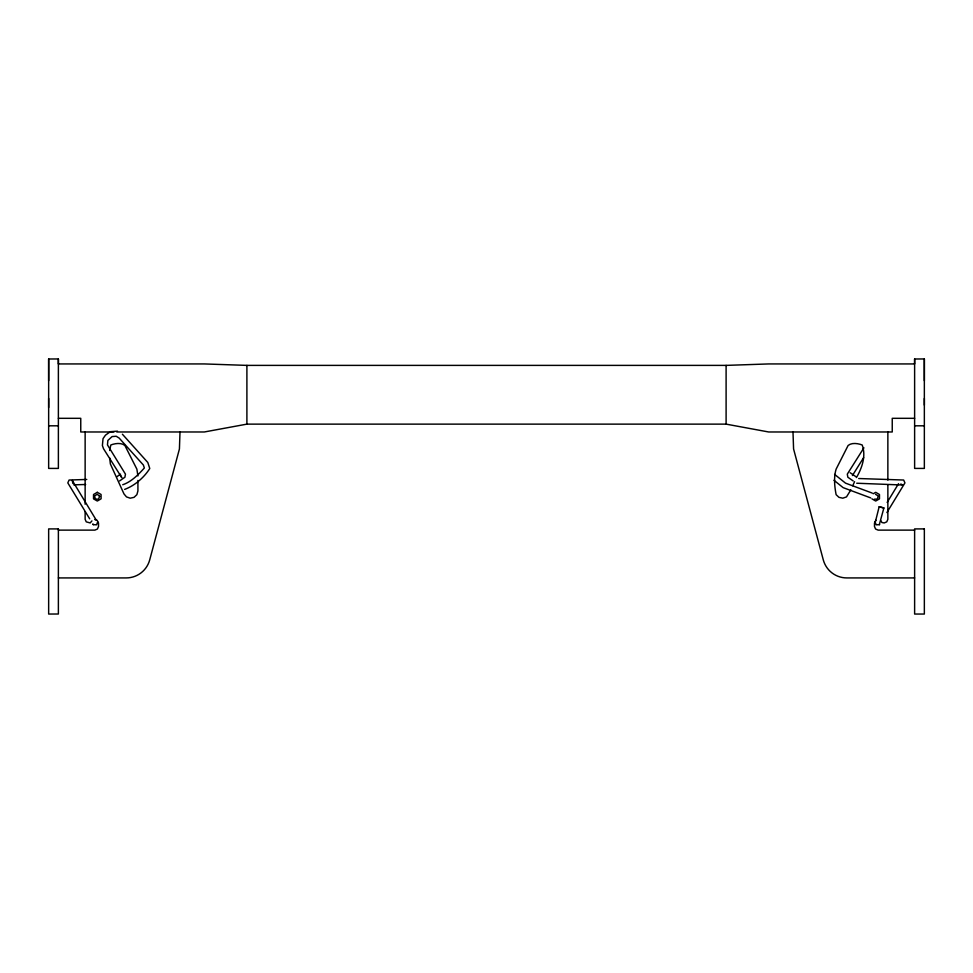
<?xml version="1.0" encoding="UTF-8"?>
<svg xmlns="http://www.w3.org/2000/svg" width="973" height="973" viewBox="0 0 973 973"><rect width="100%" height="100%" fill="white"/><g stroke="black" fill="none" stroke-linecap="round" stroke-linejoin="round"><path stroke-width="1.46" d="M48.65 407.565L48.65 398.444M48.65 380.674L48.65 359.001L58.38 358.952L58.38 468.414L48.65 468.414L48.65 358.952M58.38 363.501L58.38 359.001M85.138 504.245L85.138 431.976M914.62 363.501L914.62 359.001L924.35 358.952L924.35 468.414L914.62 468.414L914.62 358.952M924.35 405.121L924.35 398.444M924.35 380.674L924.35 359.001M875.53 521.248L879.154 506.775L883.885 507.967L879.324 524.642M97.701 521.856L96.595 524.8L93.14 524.654M850.876 489.833L846.498 496.911L842.8 498.188L838.969 497.349L836.123 494.673C834.554 486.561 833.618 477.171 836.123 469.144L848.115 445.476C851.825 442.399 858.028 443.396 862.2 444.989C866.225 456.009 862.078 467.891 856.447 477.561M852.737 485.734L854.586 481.647M875.882 520.263L874.484 523.073L874.484 526.478L875.578 529.02L878.133 530.127L914.62 530.127M91.936 520.896L90.185 522.951L86.232 521.844L85.138 519.302L85.138 511.774M898.553 483.666L887.145 502.421M886.914 512.552L904.951 482.888L903.649 480.03L858.709 478.521M863.915 447.811L847.301 474.143L847.848 477.232L853.187 480.942M863.647 457.638L852.421 475.542M120.324 474.909L121.795 477.67L103.552 448.772L102.396 445.561L103.029 438.653L105.461 435.174L110.326 431.684L117.49 431.161M116.882 476.685L120.567 474.131M119.57 480.942L124.909 477.232L125.456 474.143L107.468 444.916L107.881 440.441L112.102 436.573L116.237 436.269L119.156 438.081L143.372 465.021L144.345 468.001C138.555 474.423 131.379 481.878 122.732 484.736M873.195 493.749L875.724 492.314L879.483 494.515L879.47 498.869L875.676 501.034L871.917 498.833M124.641 489.395C134.797 485.649 144.15 477.439 149.769 468.512L147.799 462.467L122.391 434.213M914.62 418.317L892.241 418.317L892.241 431.976L768.67 431.976L726.101 424.131L246.899 424.131L204.33 431.976L116.76 431.976M874.313 499.234L877.451 498.979L878.169 495.914L875.481 494.284M73.766 484.834L85.648 484.493M879.616 524.654L876.162 524.8L875.055 521.856M58.38 363.938L204.33 363.938L246.899 365.386L726.101 365.386L768.67 363.938L914.62 363.938M86.767 479.446L69.107 480.03L67.806 482.888L89.674 518.828M58.38 418.317L80.759 418.317L80.759 431.976L113.914 431.976M48.65 425.809L58.38 425.809M914.62 425.809L924.35 425.809M58.38 530.127L94.868 530.127L97.422 529.02L98.516 526.478L98.516 523.073L97.118 520.263L94.722 519.485M58.38 577.926L126.21 577.926A24.325 24.325 0 0 0 149.708 559.889L179.421 448.979L180.005 431.976M914.62 577.926L846.79 577.926A24.325 24.325 0 0 1 823.292 559.889L793.579 448.979L792.995 431.976M883.885 507.967L879.154 506.775M856.702 483.228L902.64 485.016L900.816 483.995M872.197 493.068L845.525 483.143L834.591 474.386M870.689 497.896L843.117 487.631L833.97 480.273M850.171 472.732L855.875 476.685M92.849 523.9L93.432 524.642M96.218 520.056L72.282 480.467L72.866 483.472M881.064 520.896L881.891 522.525L884.214 522.951L886.768 521.844L887.863 519.302L887.863 484.663M887.863 431.976L887.863 480.151M726.101 365.386L726.101 424.131M246.899 365.386L246.899 424.131M137.923 475.943L136.877 469.144L124.885 445.476C121.175 442.399 114.972 443.396 110.8 444.989L109.706 450.511M137.923 480.431L137.923 490.903L136.877 494.673L134.031 497.349L130.2 498.188L126.502 496.911L123.985 493.919L110.363 463.939L109.706 457.942M99.66 496.339L98.443 499.234L95.305 498.979L94.588 495.914L97.276 494.284L99.66 496.339M97.276 492.314L93.517 494.515L93.53 498.869L97.324 501.034L101.083 498.833L101.07 494.479L97.276 492.314M58.38 528.911L48.65 528.911L48.65 614.048L58.38 614.012L58.38 528.911M924.35 528.911L914.62 528.911L914.62 614.048L924.35 614.048L924.35 528.911"/></g></svg>
